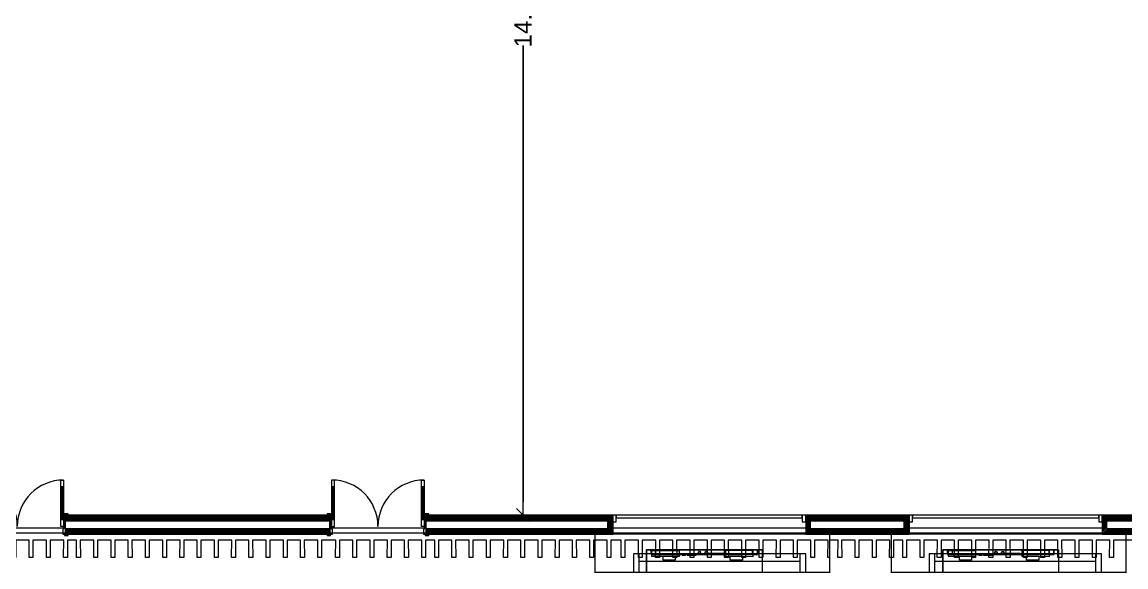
# Model space of a CAD drawing. Header units: millimetres. Extents: x -284281 to 1648660, y -821378 to -151356.
# Drawn here: x -230042 to -214030, y -188883 to -180983 of the extents above; entities that cross this region are included whole.
import ezdxf

# ---------------------------------------------------------------- set-up
doc = ezdxf.new("R2010")
doc.units = ezdxf.units.MM
doc.header["$MEASUREMENT"] = 0
doc.set_wipeout_variables(frame=1)
doc.linetypes.add('Wipeout_Contour', pattern=[1000, 0, -1000])
doc.layers.get('Defpoints').update_dxf_attribs({"color": 250})
for name, color, linetype in [('Cars', 7, 'Continuous'), ('Cotations - 1_100', 7, 'Continuous'), ('Nouveau_0', 7, 'Continuous'), ('Portes ARCHICAD', 7, 'Continuous'), ('Sols_ Dalles', 7, 'Continuous')]:
    doc.layers.add(name, color=color, linetype=linetype)
doc.styles.add('STYLE_GENERE_2', font='arial.ttf')
doc.dimstyles.new('STYLE_GENERE__2', dxfattribs={"dimtxt": 250, "dimasz": 190, "dimexe": 0.18, "dimexo": 0.0625, "dimgap": 0, "dimtad": 1, "dimlfac": 0.001, "dimzin": 0, "dimdsep": 46, "dimtxsty": 'STYLE_GENERE_2', "dimblk": 'ARROWHEAD_6', "dimblk1": 'ARROWHEAD_6', "dimblk2": 'ARROWHEAD_6', "dimcen": 0.09, "dimse1": 1, "dimse2": 1, "dimclrd": 7, "dimclre": 7, "dimclrt": 7, "dimazin": 0, "dimtfac": 1, "dimtdec": 4, "dimtmove": 0, "dimatfit": 3, "dimfxl": 1, "dimtolj": 1, "dimtzin": 0, "dimarcsym": 0})
pattern_1 = [(45, (0, 175), (-55.68466, 55.68466), [0, -52.5, 0, -78.75]), (110, (175, 175), (74.000794, 26.934086), [0, -38.5, 0, -66.5])]
pattern_2 = [(45, (0, 0), (-7.0710678, 7.0710678), [])]

# ---------------------------------------------------------------- blocks, each defined once
blk = doc.blocks.new('Porte garage coulissante verticale 25')
at = {"layer": 'Portes ARCHICAD', "color": 7, "linetype": 'Continuous', "lineweight": 5}
for p, q in [((-1350, 0), (-1400, 0)), ((-1400, 0), (-1400, -100)), ((-1400, 0), (-1400, -15)), ((-1400, 0), (-1400, -15)), ((1350, 0), (-1350, 0)), ((-1350, 0), (-1350, -40)), ((-1350, -100), (-1350, 0)), ((1350, -40), (1350, 0)), ((1400, 0), (1350, 0)), ((1350, 0), (1350, -100)), ((1400, -100), (1400, 0)), ((1400, 0), (1400, -15)), ((1400, 0), (1400, -15)), ((-1400, -15), (-1400, -85)), ((-1400, -15), (-1400, -85)), ((-1400, -85), (-1400, -100)), ((-1400, -85), (-1400, -100)), ((-1400, -85), (-1400, -100)), ((-1400, -85), (-1400, -100)), ((-1400, -100), (-1350, -100)), ((-1400, -100), (-1400, -195)), ((-1400, -100), (-1400, -195)), ((-1350, -40), (1350, -40)), ((1350, -100), (1400, -100)), ((1400, -15), (1400, -85)), ((1400, -15), (1400, -85)), ((1400, -85), (1400, -100)), ((1400, -85), (1400, -100)), ((1400, -85), (1400, -100)), ((1400, -85), (1400, -100)), ((1400, -100), (1400, -195)), ((1400, -100), (1400, -195)), ((-1400, -195), (-1400, -265)), ((-1400, -195), (-1400, -265)), ((-1400, -265), (-1400, -280)), ((1400, -195), (1400, -265)), ((1400, -195), (1400, -265)), ((1400, -265), (1400, -280))]:
    blk.add_line(p, q, dxfattribs=at)
blk = doc.blocks.new('Porte double 25_2')
at = {"layer": 'Portes ARCHICAD', "color": 7, "linetype": 'Continuous', "lineweight": 5}
for p, q in [((-672, 672), (-672, 572)), ((-632, 672), (-672, 672)), ((-632, 572), (-632, 672)), ((632, 572), (632, 672)), ((632, 672), (672, 672)), ((672, 672), (672, 572)), ((-672, 572), (-632, 572)), ((-652, 572), (-652, 100)), ((672, 572), (632, 572)), ((652, 572), (652, 100)), ((-687, 184), (-737, 184)), ((-737, 184), (-737, 165)), ((-737, 165), (-687, 165)), ((-700, 165), (-737, 165)), ((-700, 165), (-737, 165)), ((-675, 165), (-700, 165)), ((-700, 165), (-700, 0)), ((-700, 150), (-700, 165)), ((-700, 150), (-700, 165)), ((-687, 165), (-687, 184)), ((-675, 0), (-675, 165)), ((700, 165), (675, 165)), ((675, 165), (675, 0)), ((737, 184), (687, 184)), ((687, 184), (687, 165)), ((687, 165), (737, 165)), ((700, 0), (700, 165)), ((700, 150), (700, 165)), ((700, 150), (700, 165)), ((700, 165), (737, 165)), ((700, 165), (737, 165)), ((737, 165), (737, 184)), ((-700, 80), (-700, 150)), ((-700, 80), (-700, 150)), ((-700, 0), (-700, 80)), ((-700, 0), (-700, 80)), ((-700, 0), (-675, 0)), ((-672, 0), (-700, 0)), ((-700, 0), (-700, -115)), ((-700, -30), (-700, 0)), ((-700, -30), (-700, 0)), ((-632, 100), (-672, 100)), ((-672, 100), (-672, 0)), ((-672, -40), (-672, 0)), ((-672, 0), (-632, 0)), ((-632, 0), (-632, 100)), ((632, 0), (632, 100)), ((632, 100), (672, 100)), ((672, 0), (632, 0)), ((672, 100), (672, 0)), ((700, 0), (672, 0)), ((672, 0), (672, -40)), ((675, 0), (700, 0)), ((700, 80), (700, 150)), ((700, 80), (700, 150)), ((700, 0), (700, 80)), ((700, 0), (700, 80)), ((700, -115), (700, 0)), ((700, -30), (700, 0)), ((700, -30), (700, 0)), ((-687, -115), (-737, -115)), ((-737, -115), (-737, -134)), ((-700, -115), (-737, -115)), ((-700, -115), (-737, -115)), ((-737, -134), (-687, -134)), ((-700, -100), (-700, -30)), ((-700, -100), (-700, -30)), ((-700, -115), (-700, -100)), ((-700, -115), (-700, -100)), ((-700, -115), (-660, -115)), ((-687, -134), (-687, -115)), ((-660, -40), (-672, -40)), ((-660, -115), (-660, -40)), ((672, -40), (660, -40)), ((660, -40), (660, -115)), ((660, -115), (700, -115)), ((737, -115), (687, -115)), ((687, -115), (687, -134)), ((687, -134), (737, -134)), ((700, -100), (700, -30)), ((700, -100), (700, -30)), ((700, -115), (700, -100)), ((700, -115), (700, -100)), ((700, -115), (737, -115)), ((700, -115), (737, -115)), ((737, -134), (737, -115))]:
    blk.add_line(p, q, dxfattribs=at)
at = {"layer": 'Portes ARCHICAD', "color": 7, "linetype": 'Continuous', "lineweight": 5, "flags": 128}
for points in [[(-672, 572), (-672, 100), (-652, 100), (-652, 572)], [(-652, 572), (-652, 100), (-632, 100), (-632, 572)], [(652, 572), (652, 100), (632, 100), (632, 572)], [(672, 572), (672, 100), (652, 100), (652, 572)]]:
    blk.add_lwpolyline(points, close=True, dxfattribs=at)
at = {"layer": 'Portes ARCHICAD', "color": 7, "linetype": 'Continuous', "lineweight": 5}
for centre, start, end in [((-672, 0), 0, 90), ((672, 0), 90, 180)]:
    blk.add_arc(centre, 672, start, end, dxfattribs=at)
blk = doc.blocks.new('Mur_5_1', base_point=(219206, -188411))
at = {"color": 254, "linetype": 'Wipeout_Contour', "lineweight": 0, "ltscale": 1095100.404707818}
blk.add_wipeout([(196718, -188411), (200550, -188411), (200550, -188396), (196718, -188396)], dxfattribs=at)
at = {"color": 254, "linetype": 'Wipeout_Contour', "lineweight": 0, "ltscale": 1108718.210448128}
blk.add_wipeout([(204655, -188396), (201950, -188396), (201950, -188411), (204655, -188411)], dxfattribs=at)
at = {"color": 254, "linetype": 'Wipeout_Contour', "lineweight": 0, "ltscale": 1123177.138162072}
blk.add_wipeout([(208955, -188396), (207455, -188396), (207455, -188411), (208955, -188411)], dxfattribs=at)
at = {"color": 254, "linetype": 'Wipeout_Contour', "lineweight": 0, "ltscale": 1135989.297993285}
blk.add_wipeout([(213255, -188396), (211755, -188396), (211755, -188411), (213255, -188411)], dxfattribs=at)
at = {"linetype": 'Continuous', "lineweight": 5, "true_color": 0x5f5f5f}
h = blk.add_hatch(dxfattribs=at)
h.set_pattern_fill('ENDUIT_0001', color=251, style=0, pattern_type=2)
h.set_pattern_definition(pattern_1)
h.paths.add_polyline_path([(196718, -188411), (200550, -188411), (200550, -188396), (196718, -188396)])
h = blk.add_hatch(dxfattribs=at)
h.set_pattern_fill('ENDUIT_0001', color=251, style=0, pattern_type=2)
h.set_pattern_definition(pattern_1)
h.paths.add_polyline_path([(204655, -188396), (201950, -188396), (201950, -188411), (204655, -188411)])
h = blk.add_hatch(dxfattribs=at)
h.set_pattern_fill('ENDUIT_0001', color=251, style=0, pattern_type=2)
h.set_pattern_definition(pattern_1)
h.paths.add_polyline_path([(208955, -188396), (207455, -188396), (207455, -188411), (208955, -188411)])
h = blk.add_hatch(dxfattribs=at)
h.set_pattern_fill('ENDUIT_0001', color=251, style=0, pattern_type=2)
h.set_pattern_definition(pattern_1)
h.paths.add_polyline_path([(213255, -188396), (211755, -188396), (211755, -188411), (213255, -188411)])
at = {"color": 254, "linetype": 'Wipeout_Contour', "lineweight": 0, "ltscale": 1094983.424552042}
blk.add_wipeout([(196718, -188396), (200550, -188396), (200550, -188326), (196718, -188326)], dxfattribs=at)
at = {"color": 254, "linetype": 'Wipeout_Contour', "lineweight": 0, "ltscale": 1108551.182051185}
blk.add_wipeout([(201950, -188396), (204655, -188396), (204585, -188326), (201950, -188326)], dxfattribs=at)
at = {"color": 254, "linetype": 'Wipeout_Contour', "lineweight": 0, "ltscale": 1123062.924432297}
blk.add_wipeout([(207525, -188326), (207455, -188396), (208955, -188396), (208885, -188326)], dxfattribs=at)
at = {"color": 254, "linetype": 'Wipeout_Contour', "lineweight": 0, "ltscale": 1135876.376594413}
blk.add_wipeout([(211755, -188396), (213255, -188396), (213185, -188326), (211825, -188326)], dxfattribs=at)
at = {"linetype": 'Continuous', "lineweight": 5, "true_color": 0x5f5f5f}
h = blk.add_hatch(dxfattribs=at)
h.set_pattern_fill('BRIQUES_TERRE_CUITE__INT_97', color=251, style=0, pattern_type=2)
h.set_pattern_definition(pattern_2)
h.paths.add_polyline_path([(196718, -188396), (200550, -188396), (200550, -188326), (196718, -188326)])
h = blk.add_hatch(dxfattribs=at)
h.set_pattern_fill('BRIQUES_TERRE_CUITE__INT_97', color=251, style=0, pattern_type=2)
h.set_pattern_definition(pattern_2)
h.paths.add_polyline_path([(201950, -188396), (204655, -188396), (204585, -188326), (201950, -188326)])
h = blk.add_hatch(dxfattribs=at)
h.set_pattern_fill('BRIQUES_TERRE_CUITE__INT_97', color=251, style=0, pattern_type=2)
h.set_pattern_definition(pattern_2)
h.paths.add_polyline_path([(207525, -188326), (207455, -188396), (208955, -188396), (208885, -188326)])
h = blk.add_hatch(dxfattribs=at)
h.set_pattern_fill('BRIQUES_TERRE_CUITE__INT_97', color=251, style=0, pattern_type=2)
h.set_pattern_definition(pattern_2)
h.paths.add_polyline_path([(211755, -188396), (213255, -188396), (213185, -188326), (211825, -188326)])
at = {"color": 7, "linetype": 'Continuous', "lineweight": 5}
for p, q in [((196718, -188411), (196755, -188411)), ((200550, -188411), (200513, -188411)), ((201950, -188411), (201987, -188411))]:
    blk.add_line(p, q, dxfattribs=at)
at = {"color": 7, "linetype": 'Continuous', "lineweight": 5, "flags": 128}
blk.add_lwpolyline([(196718, -188411), (200550, -188411)], dxfattribs=at)
at = {"color": 254, "linetype": 'Wipeout_Contour', "lineweight": 0, "ltscale": 1094735.746296679}
blk.add_wipeout([(196718, -188326), (200550, -188326), (200550, -188216), (196718, -188216)], dxfattribs=at)
at = {"color": 254, "linetype": 'Wipeout_Contour', "lineweight": 0, "ltscale": 1108255.011635371}
blk.add_wipeout([(201950, -188326), (204585, -188326), (204585, -188216), (201950, -188216)], dxfattribs=at)
at = {"color": 254, "linetype": 'Wipeout_Contour', "lineweight": 0, "ltscale": 1122821.284806023}
blk.add_wipeout([(207525, -188326), (208885, -188326), (208885, -188216), (207525, -188216)], dxfattribs=at)
at = {"color": 254, "linetype": 'Wipeout_Contour', "lineweight": 0, "ltscale": 1135637.467127154}
blk.add_wipeout([(211825, -188326), (213185, -188326), (213185, -188216), (211825, -188216)], dxfattribs=at)
at = {"color": 7, "linetype": 'Continuous', "lineweight": 5}
for p, q in [((196718, -188326), (200550, -188326)), ((196718, -188396), (196718, -188326)), ((196718, -188396), (200550, -188396)), ((196718, -188411), (196718, -188396)), ((200550, -188396), (200550, -188326)), ((200550, -188411), (200550, -188396)), ((201950, -188396), (201950, -188326)), ((201950, -188411), (201950, -188396))]:
    blk.add_line(p, q, dxfattribs=at)
at = {"color": 254, "linetype": 'Wipeout_Contour', "lineweight": 0, "ltscale": 1094371.199034075}
blk.add_wipeout([(196718, -188146), (200550, -188146), (200550, -188131), (196718, -188131)], dxfattribs=at)
at = {"color": 254, "linetype": 'Wipeout_Contour', "lineweight": 0, "ltscale": 1107997.976443558}
blk.add_wipeout([(201950, -188131), (201950, -188146), (204655, -188146), (204655, -188131)], dxfattribs=at)
at = {"color": 254, "linetype": 'Wipeout_Contour', "lineweight": 0, "ltscale": 1122466.187974515}
blk.add_wipeout([(207455, -188146), (208955, -188146), (208955, -188131), (207455, -188131)], dxfattribs=at)
at = {"color": 254, "linetype": 'Wipeout_Contour', "lineweight": 0, "ltscale": 1135286.371160348}
blk.add_wipeout([(211755, -188146), (213255, -188146), (213255, -188131), (211755, -188131)], dxfattribs=at)
at = {"linetype": 'Continuous', "lineweight": 5, "true_color": 0x5f5f5f}
h = blk.add_hatch(dxfattribs=at)
h.set_pattern_fill('ENDUIT_0001', color=251, style=0, pattern_type=2)
h.set_pattern_definition(pattern_1)
h.paths.add_polyline_path([(196718, -188146), (200550, -188146), (200550, -188131), (196718, -188131)])
h = blk.add_hatch(dxfattribs=at)
h.set_pattern_fill('ENDUIT_0001', color=251, style=0, pattern_type=2)
h.set_pattern_definition(pattern_1)
h.paths.add_polyline_path([(201950, -188131), (201950, -188146), (204655, -188146), (204655, -188131)])
h = blk.add_hatch(dxfattribs=at)
h.set_pattern_fill('ENDUIT_0001', color=251, style=0, pattern_type=2)
h.set_pattern_definition(pattern_1)
h.paths.add_polyline_path([(207455, -188146), (208955, -188146), (208955, -188131), (207455, -188131)])
h = blk.add_hatch(dxfattribs=at)
h.set_pattern_fill('ENDUIT_0001', color=251, style=0, pattern_type=2)
h.set_pattern_definition(pattern_1)
h.paths.add_polyline_path([(211755, -188146), (213255, -188146), (213255, -188131), (211755, -188131)])
at = {"color": 254, "linetype": 'Wipeout_Contour', "lineweight": 0, "ltscale": 1094488.115348864}
blk.add_wipeout([(196718, -188216), (200550, -188216), (200550, -188146), (196718, -188146)], dxfattribs=at)
at = {"color": 254, "linetype": 'Wipeout_Contour', "lineweight": 0, "ltscale": 1108113.453602985}
blk.add_wipeout([(201950, -188216), (204655, -188216), (204655, -188146), (201950, -188146)], dxfattribs=at)
at = {"color": 254, "linetype": 'Wipeout_Contour', "lineweight": 0, "ltscale": 1122580.176015009}
blk.add_wipeout([(207455, -188216), (208955, -188216), (208955, -188146), (207455, -188146)], dxfattribs=at)
at = {"color": 254, "linetype": 'Wipeout_Contour', "lineweight": 0, "ltscale": 1135399.072251133}
blk.add_wipeout([(211755, -188216), (213255, -188216), (213255, -188146), (211755, -188146)], dxfattribs=at)
at = {"linetype": 'Continuous', "lineweight": 5, "true_color": 0x5f5f5f}
h = blk.add_hatch(dxfattribs=at)
h.set_pattern_fill('BRIQUES_TERRE_CUITE__INT_97', color=251, style=0, pattern_type=2)
h.set_pattern_definition(pattern_2)
h.paths.add_polyline_path([(196718, -188216), (200550, -188216), (200550, -188146), (196718, -188146)])
h = blk.add_hatch(dxfattribs=at)
h.set_pattern_fill('BRIQUES_TERRE_CUITE__INT_97', color=251, style=0, pattern_type=2)
h.set_pattern_definition(pattern_2)
h.paths.add_polyline_path([(201950, -188216), (204655, -188216), (204655, -188146), (201950, -188146)])
h = blk.add_hatch(dxfattribs=at)
h.set_pattern_fill('BRIQUES_TERRE_CUITE__INT_97', color=251, style=0, pattern_type=2)
h.set_pattern_definition(pattern_2)
h.paths.add_polyline_path([(207455, -188216), (208955, -188216), (208955, -188146), (207455, -188146)])
h = blk.add_hatch(dxfattribs=at)
h.set_pattern_fill('BRIQUES_TERRE_CUITE__INT_97', color=251, style=0, pattern_type=2)
h.set_pattern_definition(pattern_2)
h.paths.add_polyline_path([(211755, -188216), (213255, -188216), (213255, -188146), (211755, -188146)])
at = {"color": 7, "linetype": 'Continuous', "lineweight": 5}
for p, q in [((196718, -188131), (196755, -188131)), ((196718, -188146), (196718, -188131)), ((200550, -188146), (196718, -188146)), ((196718, -188216), (196718, -188146)), ((200550, -188131), (200513, -188131)), ((200550, -188146), (200550, -188131)), ((200550, -188216), (200550, -188146)), ((201950, -188131), (201987, -188131)), ((201950, -188146), (201950, -188131)), ((201950, -188216), (201950, -188146)), ((196718, -188216), (200550, -188216)), ((196718, -188296), (196718, -188216)), ((196718, -188326), (196718, -188296)), ((200550, -188296), (200550, -188216)), ((200550, -188326), (200550, -188296)), ((201950, -188296), (201950, -188216)), ((201950, -188326), (201950, -188296))]:
    blk.add_line(p, q, dxfattribs=at)
at = {"color": 7, "linetype": 'Continuous', "lineweight": 5, "flags": 128}
for points in [[(200550, -188131), (196718, -188131)], [(204655, -188131), (201950, -188131)], [(208955, -188131), (207455, -188131)], [(213255, -188131), (211755, -188131)]]:
    blk.add_lwpolyline(points, dxfattribs=at)
at = {"layer": 'Portes ARCHICAD', "color": 7, "linetype": 'Continuous', "lineweight": 5, "zscale": 1000}
for p in [(196018, -188296), (201250, -188296)]:
    blk.add_blockref('Porte double 25_2', p, dxfattribs=at)
at = {"color": 254, "linetype": 'Wipeout_Contour', "lineweight": 0, "ltscale": 1112272.223058673}
blk.add_wipeout([(204585, -188326), (204655, -188396), (204655, -188216), (204585, -188216)], dxfattribs=at)
at = {"color": 254, "linetype": 'Wipeout_Contour', "lineweight": 0, "ltscale": 1120746.911521415}
blk.add_wipeout([(207525, -188326), (207525, -188216), (207455, -188216), (207455, -188396)], dxfattribs=at)
at = {"color": 254, "linetype": 'Wipeout_Contour', "lineweight": 0, "ltscale": 1124989.37609275}
blk.add_wipeout([(208885, -188326), (208955, -188396), (208955, -188216), (208885, -188216)], dxfattribs=at)
at = {"color": 254, "linetype": 'Wipeout_Contour', "lineweight": 0, "ltscale": 1133543.183899774}
blk.add_wipeout([(211825, -188326), (211825, -188216), (211755, -188216), (211755, -188396)], dxfattribs=at)
at = {"linetype": 'Continuous', "lineweight": 5, "true_color": 0x5f5f5f}
h = blk.add_hatch(dxfattribs=at)
h.set_pattern_fill('BRIQUES_TERRE_CUITE__INT_97', color=251, style=0, pattern_type=2)
h.set_pattern_definition(pattern_2)
h.paths.add_polyline_path([(204585, -188326), (204655, -188396), (204655, -188216), (204585, -188216)])
h = blk.add_hatch(dxfattribs=at)
h.set_pattern_fill('BRIQUES_TERRE_CUITE__INT_97', color=251, style=0, pattern_type=2)
h.set_pattern_definition(pattern_2)
h.paths.add_polyline_path([(207525, -188326), (207525, -188216), (207455, -188216), (207455, -188396)])
h = blk.add_hatch(dxfattribs=at)
h.set_pattern_fill('BRIQUES_TERRE_CUITE__INT_97', color=251, style=0, pattern_type=2)
h.set_pattern_definition(pattern_2)
h.paths.add_polyline_path([(208885, -188326), (208955, -188396), (208955, -188216), (208885, -188216)])
h = blk.add_hatch(dxfattribs=at)
h.set_pattern_fill('BRIQUES_TERRE_CUITE__INT_97', color=251, style=0, pattern_type=2)
h.set_pattern_definition(pattern_2)
h.paths.add_polyline_path([(211825, -188326), (211825, -188216), (211755, -188216), (211755, -188396)])
at = {"color": 7, "linetype": 'Continuous', "lineweight": 5}
for p, q in [((204655, -188146), (201950, -188146)), ((204655, -188131), (204655, -188146)), ((204655, -188146), (204655, -188216)), ((207455, -188131), (207455, -188146)), ((208955, -188146), (207455, -188146)), ((207455, -188146), (207455, -188216)), ((208955, -188131), (208955, -188146)), ((208955, -188146), (208955, -188216)), ((211755, -188131), (211755, -188146)), ((213255, -188146), (211755, -188146)), ((211755, -188146), (211755, -188216)), ((201950, -188216), (204585, -188216)), ((204585, -188326), (204585, -188216)), ((204655, -188216), (204655, -188231)), ((204655, -188216), (204655, -188231)), ((204655, -188231), (204655, -188326)), ((204655, -188231), (204655, -188326)), ((207455, -188216), (207455, -188231)), ((207455, -188216), (207455, -188231)), ((207455, -188231), (207455, -188326)), ((207455, -188231), (207455, -188326)), ((207525, -188216), (208885, -188216)), ((207525, -188326), (207525, -188216)), ((208885, -188326), (208885, -188216)), ((208955, -188216), (208955, -188231)), ((208955, -188216), (208955, -188231)), ((208955, -188231), (208955, -188326)), ((208955, -188231), (208955, -188326)), ((211755, -188216), (211755, -188231)), ((211755, -188216), (211755, -188231)), ((211755, -188231), (211755, -188326)), ((211755, -188231), (211755, -188326)), ((211825, -188216), (213185, -188216)), ((211825, -188326), (211825, -188216)), ((201950, -188326), (204585, -188326)), ((201950, -188396), (204655, -188396)), ((204655, -188326), (204655, -188396)), ((204655, -188326), (204655, -188396)), ((204655, -188396), (204655, -188411)), ((207455, -188326), (207455, -188396)), ((207455, -188326), (207455, -188396)), ((207455, -188396), (208955, -188396)), ((207455, -188396), (207455, -188411)), ((207525, -188326), (208885, -188326)), ((208955, -188326), (208955, -188396)), ((208955, -188326), (208955, -188396)), ((208955, -188396), (208955, -188411)), ((211755, -188326), (211755, -188396)), ((211755, -188326), (211755, -188396)), ((211755, -188396), (213255, -188396)), ((211755, -188396), (211755, -188411)), ((211825, -188326), (213185, -188326))]:
    blk.add_line(p, q, dxfattribs=at)
at = {"color": 7, "linetype": 'Continuous', "lineweight": 5, "flags": 128}
for points in [[(201950, -188411), (204655, -188411)], [(207455, -188411), (208955, -188411)], [(211755, -188411), (213255, -188411)]]:
    blk.add_lwpolyline(points, dxfattribs=at)
at = {"layer": 'Portes ARCHICAD', "color": 7, "linetype": 'Continuous', "lineweight": 5, "zscale": 1000}
for p in [(206055, -188131), (210355, -188131)]:
    blk.add_blockref('Porte garage coulissante verticale 25', p, dxfattribs=at)
blk = doc.blocks.new('Loading-Equipment_Dock-shelters_NORSUD_Retractible-Gate')
at = {"color": 251, "linetype": 'Continuous', "lineweight": 5, "true_color": 0x5f5f5f, "flags": 128}
for points in [[(-1636.016, -30.00005), (-1635, -30.00005), (1635, -30.00005), (1636.016, -30.00005), (1641.756, -30.00005), (1647.626, -30.00005), (1653.553, -30.00005), (1659.454, -30.00005), (1665.239, -30.00005), (1670.814, -30.00005), (1676.084, -30.00005), (1680.962, -30.00005), (1685.37, -30.00005), (1689.244, -30.00005), (1692.538, -30.00005), (1695.224, -30.00005), (1697.296, -30.00005), (1698.762, -30.00005), (1699.648, -30.00005), (1700, -30.00005), (1699.992, 0), (1699.648, 0), (1698.762, 0), (1697.296, 0), (1695.224, 0), (1692.538, 0), (1689.244, 0), (1685.37, 0), (1680.962, 0), (1676.084, 0), (1670.814, 0), (1665.239, 0), (1659.454, 0), (1653.553, 0), (1647.626, 0), (1641.756, 0), (1636.016, 0), (1635, 0), (-1635, 0), (-1636.016, 0), (-1641.756, 0), (-1647.626, 0), (-1653.553, 0), (-1659.454, 0), (-1665.24, 0), (-1670.814, 0), (-1676.084, 0), (-1680.962, 0), (-1685.37, 0), (-1689.244, 0), (-1692.538, 0), (-1695.224, 0), (-1697.296, 0), (-1698.762, 0), (-1699.648, 0), (-1700, 0), (-1699.992, -30.00005), (-1699.648, -30.00005), (-1698.762, -30.00005), (-1697.296, -30.00005), (-1695.224, -30.00005), (-1692.538, -30.00005), (-1689.244, -30.00005), (-1685.37, -30.00005), (-1680.962, -30.00005), (-1676.084, -30.00005), (-1670.814, -30.00005), (-1665.24, -30.00005), (-1659.454, -30.00005), (-1653.553, -30.00005), (-1647.626, -30.00005), (-1641.756, -30.00005)], [(-1700, -596.3749), (1700, -596.3749), (1700, -33.00335), (-1700, -33.00335)]]:
    blk.add_lwpolyline(points, close=True, dxfattribs=at)
blk = doc.blocks.new('tir daf01')
at = {"layer": 'Cars', "color": 7, "linetype": 'Continuous', "lineweight": 13}
for p, q in [((11082, 1742), (1882, 1742)), ((10987, 1208), (10986, 1611)), ((10986, 1611), (11070, 1611)), ((11014, 1672), (11082, 1672)), ((11070, 1672), (11014, 1672)), ((11014, 1616), (11014, 1603)), ((11014, 1603), (11082, 1603)), ((11070, 1611), (11071, 1220)), ((11070, 1601), (11070, 1611)), ((11070, 1601), (11074, 1601)), ((11074, 1585), (11074, 1601)), ((11082, 1736), (11082, 1742)), ((11082, 1742), (11082, 62)), ((11082, 1706), (11082, 1718)), ((11082, 1603), (11082, 1672)), ((11082, 1672), (11082, 1672)), ((11082, 201), (11082, 1603)), ((10929, 1455), (10929, 1278)), ((10987, 1455), (10929, 1455)), ((10987, 1278), (10987, 1455)), ((11074, 1585), (11070, 1585)), ((11075, 1574), (11070, 1574)), ((11070, 1574), (11070, 1574)), ((11071, 1482), (11075, 1482)), ((11076, 1459), (11071, 1459)), ((11075, 1482), (11075, 1574)), ((11076, 1367), (11076, 1459)), ((11071, 1367), (11076, 1367)), ((11076, 1340), (11071, 1340)), ((11076, 1249), (11076, 1340)), ((10929, 1278), (10987, 1278)), ((11072, 1208), (10987, 1208)), ((11014, 1212), (11014, 1101)), ((11015, 1171), (11015, 1122)), ((11015, 1171), (11026, 1171)), ((11015, 1122), (11026, 1122)), ((11026, 959), (11026, 1184)), ((11034, 1184), (11026, 1184)), ((11034, 959), (11034, 1184)), ((11071, 1249), (11076, 1249)), ((11076, 1237), (11071, 1237)), ((11076, 1220), (11071, 1220)), ((11071, 1220), (11072, 1208)), ((11076, 1220), (11076, 1237)), ((11014, 1106), (11014, 970)), ((11026, 1101), (11014, 1101)), ((11014, 970), (11026, 970)), ((11026, 959), (11034, 959)), ((11027, 936), (11028, 937)), ((11027, 932), (11027, 933)), ((11027, 928), (11027, 928)), ((11027, 838), (11028, 839)), ((11027, 834), (11027, 835)), ((11027, 830), (11027, 830)), ((11029, 940), (11030, 940)), ((11029, 924), (11029, 925)), ((11029, 842), (11030, 842)), ((11029, 826), (11029, 827)), ((11032, 920), (11031, 921)), ((11032, 822), (11031, 823)), ((11032, 943), (11032, 944)), ((11032, 845), (11032, 846)), ((11035, 918), (11034, 918)), ((11035, 820), (11034, 820)), ((11035, 946), (11036, 946)), ((11035, 848), (11036, 848)), ((11039, 916), (11038, 917)), ((11039, 818), (11038, 819)), ((11039, 947), (11040, 947)), ((11039, 849), (11040, 849)), ((11043, 916), (11042, 916)), ((11043, 818), (11042, 818)), ((11043, 948), (11044, 948)), ((11043, 850), (11044, 850)), ((11047, 916), (11046, 916)), ((11047, 818), (11046, 818)), ((11047, 947), (11048, 947)), ((11047, 849), (11048, 849)), ((11051, 918), (11050, 917)), ((11051, 820), (11050, 819)), ((11051, 946), (11052, 945)), ((11051, 848), (11052, 847)), ((11054, 943), (11055, 942)), ((11054, 920), (11054, 920)), ((11054, 845), (11055, 844)), ((11054, 822), (11054, 822)), ((11057, 924), (11056, 923)), ((11057, 826), (11056, 825)), ((11057, 940), (11057, 939)), ((11057, 842), (11057, 841)), ((11058, 936), (11059, 935)), ((11058, 928), (11058, 927)), ((11058, 838), (11059, 837)), ((11058, 830), (11058, 829)), ((11059, 932), (11059, 931)), ((11059, 834), (11059, 833)), ((11002, 653), (11002, 784)), ((11002, 784), (11014, 784)), ((11002, 653), (11014, 653)), ((11022, 795), (11014, 795)), ((11014, 781), (11014, 570)), ((11022, 570), (11022, 795)), ((10987, 481), (10929, 481)), ((10929, 481), (10929, 304)), ((10987, 139), (10989, 542)), ((10987, 304), (10987, 481)), ((10989, 542), (11073, 542)), ((11003, 583), (11003, 632)), ((11003, 632), (11014, 632)), ((11003, 583), (11014, 583)), ((11022, 570), (11014, 570)), ((11071, 148), (11073, 542)), ((11077, 529), (11073, 529)), ((11073, 513), (11077, 513)), ((11078, 501), (11073, 501)), ((11077, 513), (11077, 529)), ((11077, 409), (11078, 501)), ((11077, 409), (11072, 409)), ((11077, 382), (11072, 382)), ((11077, 291), (11077, 382)), ((10929, 304), (10987, 304)), ((11014, 185), (11014, 201)), ((11014, 188), (11014, 201)), ((11014, 201), (11082, 201)), ((11014, 160), (11014, 185)), ((11075, 165), (11071, 165)), ((11077, 291), (11072, 291)), ((11077, 267), (11072, 267)), ((11076, 176), (11072, 176)), ((11072, 176), (11072, 176)), ((11075, 148), (11075, 165)), ((11076, 176), (11077, 267)), ((11082, 132), (11082, 201)), ((1882, 62), (11082, 62)), ((11082, 62), (8752, 62)), ((11071, 138), (10987, 139)), ((11042, 132), (11082, 132)), ((11071, 138), (11071, 148)), ((11075, 148), (11071, 148))]:
    blk.add_line(p, q, dxfattribs=at)
at = {"layer": 'Cars', "color": 7, "linetype": 'Continuous', "lineweight": 5}
for p, q in [((11082, 1742), (4213, 1742)), ((11014, 1616), (11014, 1672)), ((11014, 1672), (11014, 1672)), ((11014, 1672), (11070, 1672)), ((11014, 1212), (11014, 1616)), ((11070, 1672), (11082, 1672)), ((11082, 1736), (11082, 1742)), ((11082, 1718), (11082, 1736)), ((11082, 1706), (11082, 1718)), ((11082, 1672), (11082, 1706)), ((11014, 1106), (11014, 1212)), ((11014, 963), (11014, 1106)), ((11014, 781), (11014, 963)), ((11028, 937), (11027, 936)), ((11027, 936), (11027, 933)), ((11027, 933), (11027, 932)), ((11027, 932), (11027, 928)), ((11027, 928), (11027, 928)), ((11027, 928), (11029, 925)), ((11028, 839), (11027, 838)), ((11027, 838), (11027, 835)), ((11027, 835), (11027, 834)), ((11027, 834), (11027, 830)), ((11027, 830), (11027, 830)), ((11027, 830), (11029, 827)), ((11029, 940), (11028, 937)), ((11029, 842), (11028, 839)), ((11030, 940), (11029, 940)), ((11029, 925), (11029, 924)), ((11029, 924), (11031, 921)), ((11030, 842), (11029, 842)), ((11029, 827), (11029, 826)), ((11029, 826), (11031, 823)), ((11032, 943), (11030, 940)), ((11032, 845), (11030, 842)), ((11031, 921), (11032, 920)), ((11031, 823), (11032, 822)), ((11035, 946), (11032, 944)), ((11032, 944), (11032, 943)), ((11032, 920), (11034, 918)), ((11035, 848), (11032, 846)), ((11032, 846), (11032, 845)), ((11032, 822), (11034, 820)), ((11034, 918), (11035, 918)), ((11034, 820), (11035, 820)), ((11036, 946), (11035, 946)), ((11035, 918), (11038, 917)), ((11036, 848), (11035, 848)), ((11035, 820), (11038, 819)), ((11039, 947), (11036, 946)), ((11039, 849), (11036, 848)), ((11038, 917), (11039, 916)), ((11038, 819), (11039, 818)), ((11040, 947), (11039, 947)), ((11039, 916), (11042, 916)), ((11040, 849), (11039, 849)), ((11039, 818), (11042, 818)), ((11043, 948), (11040, 947)), ((11043, 850), (11040, 849)), ((11042, 916), (11043, 916)), ((11042, 818), (11043, 818)), ((11044, 948), (11043, 948)), ((11043, 916), (11046, 916)), ((11044, 850), (11043, 850)), ((11043, 818), (11046, 818)), ((11047, 947), (11044, 948)), ((11047, 849), (11044, 850)), ((11046, 916), (11047, 916)), ((11046, 818), (11047, 818)), ((11048, 947), (11047, 947)), ((11047, 916), (11050, 917)), ((11048, 849), (11047, 849)), ((11047, 818), (11050, 819)), ((11051, 946), (11048, 947)), ((11051, 848), (11048, 849)), ((11050, 917), (11051, 918)), ((11050, 819), (11051, 820)), ((11052, 945), (11051, 946)), ((11051, 918), (11054, 920)), ((11052, 847), (11051, 848)), ((11051, 820), (11054, 822)), ((11054, 943), (11052, 945)), ((11054, 845), (11052, 847)), ((11055, 942), (11054, 943)), ((11054, 920), (11056, 923)), ((11054, 920), (11054, 920)), ((11055, 844), (11054, 845)), ((11054, 822), (11056, 825)), ((11054, 822), (11054, 822)), ((11057, 940), (11055, 942)), ((11057, 842), (11055, 844)), ((11056, 923), (11057, 924)), ((11056, 825), (11057, 826)), ((11057, 939), (11057, 940)), ((11058, 936), (11057, 939)), ((11057, 924), (11058, 927)), ((11057, 841), (11057, 842)), ((11058, 838), (11057, 841)), ((11057, 826), (11058, 829)), ((11059, 935), (11058, 936)), ((11058, 928), (11059, 931)), ((11058, 927), (11058, 928)), ((11059, 837), (11058, 838)), ((11058, 830), (11059, 833)), ((11058, 829), (11058, 830)), ((11059, 932), (11059, 935)), ((11059, 931), (11059, 932)), ((11059, 834), (11059, 837)), ((11059, 833), (11059, 834)), ((11014, 477), (11014, 781)), ((11014, 188), (11014, 477)), ((11014, 185), (11014, 188)), ((11014, 160), (11014, 185)), ((11014, 132), (11014, 160)), ((8752, 62), (11082, 62)), ((11042, 132), (11014, 132)), ((11082, 132), (11042, 132)), ((11082, 122), (11082, 132)), ((11082, 86), (11082, 122)), ((11082, 81), (11082, 86)), ((11082, 62), (11082, 81))]:
    blk.add_line(p, q, dxfattribs=at)
blk = doc.blocks.new('Tôle profilée 25_31')
at = {"color": 7, "linetype": 'Continuous', "lineweight": 5}
for p, q in [((0, 3758.3), (0, 3676.5)), ((-250, 3677.5), (-250, 3650)), ((0, 3676.5), (-250, 3677.5)), ((-250, 3650), (-250, 3622.5)), ((-250, 3622.5), (0, 3623.5)), ((0, 3623.5), (0, 3426.5)), ((-250, 3427.5), (-250, 3400)), ((0, 3426.5), (-250, 3427.5)), ((-250, 3400), (-250, 3372.5)), ((-250, 3372.5), (0, 3373.5)), ((0, 3373.5), (0, 3176.5)), ((-250, 3177.5), (-250, 3150)), ((0, 3176.5), (-250, 3177.5)), ((-250, 3150), (-250, 3122.5)), ((-250, 3122.5), (0, 3123.5)), ((0, 3123.5), (0, 2926.5)), ((-250, 2927.5), (-250, 2900)), ((0, 2926.5), (-250, 2927.5)), ((-250, 2900), (-250, 2872.5)), ((-250, 2872.5), (0, 2873.5)), ((0, 2873.5), (0, 2676.5)), ((-250, 2677.5), (-250, 2650)), ((0, 2676.5), (-250, 2677.5)), ((-250, 2650), (-250, 2622.5)), ((-250, 2622.5), (0, 2623.5)), ((0, 2623.5), (0, 2426.5)), ((-250, 2427.5), (-250, 2400)), ((0, 2426.5), (-250, 2427.5)), ((-250, 2400), (-250, 2372.5)), ((-250, 2372.5), (0, 2373.5)), ((0, 2373.5), (0, 2176.5)), ((-250, 2177.5), (-250, 2150)), ((0, 2176.5), (-250, 2177.5)), ((-250, 2150), (-250, 2122.5)), ((-250, 2122.5), (0, 2123.5)), ((0, 2123.5), (0, 1926.5)), ((-250, 1927.5), (-250, 1900)), ((0, 1926.5), (-250, 1927.5)), ((-250, 1900), (-250, 1872.5)), ((-250, 1872.5), (0, 1873.5)), ((0, 1873.5), (0, 1676.5)), ((-250, 1677.5), (-250, 1650)), ((0, 1676.5), (-250, 1677.5)), ((-250, 1650), (-250, 1622.5)), ((-250, 1622.5), (0, 1623.5)), ((0, 1623.5), (0, 1426.5)), ((-250, 1427.5), (-250, 1400)), ((0, 1426.5), (-250, 1427.5)), ((-250, 1400), (-250, 1372.5)), ((-250, 1372.5), (0, 1373.5)), ((0, 1373.5), (0, 1176.5)), ((-250, 1177.5), (-250, 1150)), ((0, 1176.5), (-250, 1177.5)), ((-250, 1150), (-250, 1122.5)), ((-250, 1122.5), (0, 1123.5)), ((0, 1123.5), (0, 926.5)), ((-250, 927.5), (-250, 900)), ((0, 926.5), (-250, 927.5)), ((-250, 900), (-250, 872.5)), ((-250, 872.5), (0, 873.5)), ((0, 873.5), (0, 676.5)), ((-250, 677.5), (-250, 650)), ((0, 676.5), (-250, 677.5)), ((-250, 650), (-250, 622.5)), ((-250, 622.5), (0, 623.5)), ((0, 623.5), (0, 426.5)), ((-250, 427.5), (-250, 400)), ((0, 426.5), (-250, 427.5)), ((-250, 400), (-250, 372.5)), ((-250, 372.5), (0, 373.5)), ((0, 373.5), (0, 176.5)), ((-250, 177.5), (-250, 150)), ((0, 176.5), (-250, 177.5)), ((-250, 150), (-250, 122.5)), ((-250, 122.5), (0, 123.5)), ((0, 123.5), (0, 0))]:
    blk.add_line(p, q, dxfattribs=at)
blk = doc.blocks.new('Tôle profilée 25_32')
at = {"color": 7, "linetype": 'Continuous', "lineweight": 5}
for p, q in [((-250, 2677.5), (-250, 2650)), ((0, 2676.5), (-250, 2677.5)), ((-250, 2650), (-250, 2622.5)), ((-250, 2622.5), (0, 2623.5)), ((0, 2705.5), (0, 2676.5)), ((0, 2623.5), (0, 2426.5)), ((-250, 2427.5), (-250, 2400)), ((0, 2426.5), (-250, 2427.5)), ((-250, 2400), (-250, 2372.5)), ((-250, 2372.5), (0, 2373.5)), ((0, 2373.5), (0, 2176.5)), ((-250, 2177.5), (-250, 2150)), ((0, 2176.5), (-250, 2177.5)), ((-250, 2150), (-250, 2122.5)), ((-250, 2122.5), (0, 2123.5)), ((0, 2123.5), (0, 1926.5)), ((-250, 1927.5), (-250, 1900)), ((0, 1926.5), (-250, 1927.5)), ((-250, 1900), (-250, 1872.5)), ((-250, 1872.5), (0, 1873.5)), ((0, 1873.5), (0, 1676.5)), ((-250, 1677.5), (-250, 1650)), ((0, 1676.5), (-250, 1677.5)), ((-250, 1650), (-250, 1622.5)), ((-250, 1622.5), (0, 1623.5)), ((0, 1623.5), (0, 1426.5)), ((-250, 1427.5), (-250, 1400)), ((0, 1426.5), (-250, 1427.5)), ((-250, 1400), (-250, 1372.5)), ((-250, 1372.5), (0, 1373.5)), ((0, 1373.5), (0, 1176.5)), ((-250, 1177.5), (-250, 1150)), ((0, 1176.5), (-250, 1177.5)), ((-250, 1150), (-250, 1122.5)), ((-250, 1122.5), (0, 1123.5)), ((0, 1123.5), (0, 926.5)), ((-250, 927.5), (-250, 900)), ((0, 926.5), (-250, 927.5)), ((-250, 900), (-250, 872.5)), ((-250, 872.5), (0, 873.5)), ((0, 873.5), (0, 676.5)), ((-250, 677.5), (-250, 650)), ((0, 676.5), (-250, 677.5)), ((-250, 650), (-250, 622.5)), ((-250, 622.5), (0, 623.5)), ((0, 623.5), (0, 426.5)), ((-250, 427.5), (-250, 400)), ((0, 426.5), (-250, 427.5)), ((-250, 400), (-250, 372.5)), ((-250, 372.5), (0, 373.5)), ((0, 373.5), (0, 176.5)), ((-250, 177.5), (-250, 150)), ((0, 176.5), (-250, 177.5)), ((-250, 150), (-250, 122.5)), ((-250, 122.5), (0, 123.5)), ((0, 123.5), (0, 0))]:
    blk.add_line(p, q, dxfattribs=at)
blk = doc.blocks.new('Tôle profilée 25_33')
at = {"color": 7, "linetype": 'Continuous', "lineweight": 5}
for p, q in [((-250, 927.5), (-250, 900)), ((0, 926.5), (-250, 927.5)), ((-250, 900), (-250, 872.5)), ((-250, 872.5), (0, 873.5)), ((0, 942.2), (0, 926.5)), ((0, 873.5), (0, 676.5)), ((-250, 677.5), (-250, 650)), ((0, 676.5), (-250, 677.5)), ((-250, 650), (-250, 622.5)), ((-250, 622.5), (0, 623.5)), ((0, 623.5), (0, 426.5)), ((-250, 427.5), (-250, 400)), ((0, 426.5), (-250, 427.5)), ((-250, 400), (-250, 372.5)), ((-250, 372.5), (0, 373.5)), ((0, 373.5), (0, 176.5)), ((-250, 177.5), (-250, 150)), ((0, 176.5), (-250, 177.5)), ((-250, 150), (-250, 122.5)), ((-250, 122.5), (0, 123.5)), ((0, 123.5), (0, 0))]:
    blk.add_line(p, q, dxfattribs=at)
blk = doc.blocks.new('Truck Elev 02 16')
at = {"layer": 'Cars', "color": 25, "linetype": 'Continuous', "lineweight": 5, "true_color": 0x9a6861}
for p, q in [((-439, 1304), (-517, 1520)), ((-438, 1501), (-517, 1520)), ((-374, 1324), (-438, 1501)), ((-673, 1143), (-449, 1333)), ((-439, 1304), (-374, 1324)), ((-407, 1091), (-407, 1369)), ((-407, 1369), (-374, 1369)), ((-3393, 1250), (-15000, 1250)), ((-15000, 1250), (-15000, -1250)), ((-3393, 1171), (-15000, 1171)), ((-14892, -1171), (-14892, 1171)), ((-12614, -1171), (-12614, 1171)), ((-10336, -1171), (-10336, 1171)), ((-8058, -1171), (-8058, 1171)), ((-5779, -1171), (-5779, 1171)), ((-3501, -1171), (-3501, 1171)), ((-3393, -1250), (-3393, 1250)), ((-2339, 1143), (-2339, -1143)), ((-2296, 1183), (-196, 1183)), ((-2293, 1183), (-2293, 1250)), ((-687, 1250), (-2293, 1250)), ((-1535, 1143), (-2264, 1143)), ((-1461, 1183), (-1461, 1114)), ((-407, 1143), (-1389, 1143)), ((-687, 1183), (-687, 1250)), ((-126, 1216), (-687, 1216)), ((-467, 1071), (-251, 1143)), ((-251, 1143), (-251, 1183)), ((-251, 1143), (-205, 1143)), ((-5, 224), (-39, 1139)), ((-3393, 1098), (-2884, 1098)), ((-2339, 1002), (-2725, 1002)), ((-2269, -963), (-2269, 963)), ((-578, 1114), (-2253, 1114)), ((-2253, 1082), (-585, 1082)), ((-2711, 939), (-2711, 482)), ((-263, 571), (-307, 936)), ((-2455, 471), (-2339, 650)), ((-256, 288), (-263, 571)), ((-2455, 471), (-3393, 471)), ((-2535, 414), (-3326, 414)), ((-3326, 414), (-3326, 266)), ((-2535, 266), (-2535, 414)), ((-2455, -471), (-2455, 471)), ((-1518, -432), (-1518, 432)), ((-1484, -419), (-1484, 419)), ((-983, 471), (-1475, 471)), ((-1014, 443), (-1458, 443)), ((-988, 419), (-988, -419)), ((-939, 432), (-939, -432)), ((-260, 438), (-186, 205)), ((-3326, 266), (-2535, 266)), ((-250, -301), (-250, 87)), ((-269, -592), (-250, -301)), ((-5, -224), (-39, -1139)), ((-2455, -471), (-3393, -471)), ((-2455, -471), (-2339, -650)), ((-983, -471), (-1475, -471)), ((-1014, -443), (-1458, -443)), ((-257, -411), (-205, -644)), ((-2711, -613), (-3393, -613)), ((-2711, -939), (-2711, -482)), ((-2711, -665), (-3393, -665)), ((-2449, -697), (-2652, -697)), ((-2652, -969), (-2652, -697)), ((-2449, -697), (-2449, -969)), ((-2711, -887), (-3393, -887)), ((-2711, -939), (-3393, -939)), ((-2652, -850), (-2711, -850)), ((-2449, -850), (-2339, -850)), ((-3393, -1098), (-2884, -1098)), ((-2339, -1002), (-2725, -1002)), ((-2449, -969), (-2652, -969)), ((-2253, -1082), (-585, -1082)), ((-578, -1114), (-2253, -1114)), ((-1461, -1183), (-1461, -1114)), ((-467, -1071), (-251, -1143)), ((-407, -1091), (-407, -1369)), ((-15000, -1171), (-3393, -1171)), ((-15000, -1250), (-3393, -1250)), ((-2296, -1183), (-196, -1183)), ((-2293, -1183), (-2293, -1250)), ((-687, -1250), (-2293, -1250)), ((-1535, -1143), (-2264, -1143)), ((-407, -1143), (-1389, -1143)), ((-687, -1183), (-687, -1250)), ((-126, -1216), (-687, -1216)), ((-673, -1143), (-449, -1333)), ((-251, -1143), (-251, -1183)), ((-251, -1143), (-205, -1143)), ((-439, -1304), (-517, -1520)), ((-439, -1304), (-374, -1324)), ((-374, -1324), (-438, -1501)), ((-407, -1369), (-374, -1369)), ((-438, -1501), (-517, -1520))]:
    blk.add_line(p, q, dxfattribs=at)
for centre, major_axis, start_param, end_param in [((-2296, 1143), (43.3, 0), 1.570796, 3.141593), ((-377, 1046), (116, 0), 0.106537, 0.859153), ((-339, 1040), (102, 0), 0.151985, 1.19291), ((-229, 1075), (78.1, 0), 0.151396, 1.26753), ((-235, 1085), (114, 0), 0.175438, 1.224046), ((-126, 1136), (86.6, 0), 0.034424, 1.570796), ((-2884, 939), (173, 0), 0, 1.570796), ((-2253, 1002), (86.6, 0), 1.570796, 3.141593), ((-2139, 963), (130, 0), 1.570796, 3.141593), ((-585, 963), (130, 0), 0, 1.570796), ((-578, 970), (156, 0), 0, 1.570796), ((-9964, -8), (9567, 0), 6.172496, 6.393874), ((-9930, 0), (9567, 0), 6.172496, 6.393874), ((-11028, 0), (10828, 0), 0, 0.106537), ((-7729, 0), (7579, 0), 0, 0.151985), ((-6677, 0), (6632, 0), 0, 0.179233), ((-5931, 0), (5931, 0), 0, 0.203972), ((-1475, 432), (43.3, 0), 1.570796, 3.141593), ((-1458, 419), (26, 0), 1.570796, 3.141593), ((-1014, 419), (26, 0), 0, 1.570796), ((-983, 432), (43.3, 0), 0, 1.570796), ((-11028, 0), (10828, 0), 6.176648, 6.283185), ((-5931, 0), (5931, 0), 6.079213, 6.283185), ((-7729, 0), (7579, 0), 6.1312, 6.283185), ((-6677, 0), (6632, 0), 6.103952, 6.283185), ((-1475, -432), (43.3, 0), 3.141593, 4.712389), ((-1458, -419), (26, 0), 3.141593, 4.712389), ((-1014, -419), (26, 0), 4.712389, 6.283185), ((-983, -432), (43.3, 0), 4.712389, 6.283185), ((-2884, -939), (173, 0), 4.712389, 6.283185), ((-2253, -1002), (86.6, 0), 3.141593, 4.712389), ((-2139, -963), (130, 0), 3.141593, 4.712389), ((-585, -963), (130, 0), 4.712389, 6.283185), ((-578, -970), (156, 0), 4.712389, 6.283185), ((-339, -1040), (102, 0), 5.090275, 6.1312), ((-377, -1046), (116, 0), 5.424032, 6.176648), ((-229, -1075), (78.1, 0), 5.015656, 6.13179), ((-235, -1085), (114, 0), 5.059139, 6.107747), ((-2296, -1143), (43.3, 0), 3.141593, 4.712389), ((-126, -1136), (86.6, 0), 4.712389, 6.248762)]:
    blk.add_ellipse(centre, major_axis=major_axis, ratio=0.918295, start_param=start_param, end_param=end_param, dxfattribs=at)
blk = doc.blocks.new('Tôle profilée 25_41')
at = {"color": 7, "linetype": 'Continuous', "lineweight": 5}
for p, q in [((0, 1474), (0, 1426.5)), ((-250, 1427.5), (-250, 1400)), ((0, 1426.5), (-250, 1427.5)), ((-250, 1400), (-250, 1372.5)), ((-250, 1372.5), (0, 1373.5)), ((0, 1373.5), (0, 1176.5)), ((-250, 1177.5), (-250, 1150)), ((0, 1176.5), (-250, 1177.5)), ((-250, 1150), (-250, 1122.5)), ((-250, 1122.5), (0, 1123.5)), ((0, 1123.5), (0, 926.5)), ((-250, 927.5), (-250, 900)), ((0, 926.5), (-250, 927.5)), ((-250, 900), (-250, 872.5)), ((-250, 872.5), (0, 873.5)), ((0, 873.5), (0, 676.5)), ((-250, 677.5), (-250, 650)), ((0, 676.5), (-250, 677.5)), ((-250, 650), (-250, 622.5)), ((-250, 622.5), (0, 623.5)), ((0, 623.5), (0, 426.5)), ((-250, 427.5), (-250, 400)), ((0, 426.5), (-250, 427.5)), ((-250, 400), (-250, 372.5)), ((-250, 372.5), (0, 373.5)), ((0, 373.5), (0, 176.5)), ((-250, 177.5), (-250, 150)), ((0, 176.5), (-250, 177.5)), ((-250, 150), (-250, 122.5)), ((-250, 122.5), (0, 123.5)), ((0, 123.5), (0, 0))]:
    blk.add_line(p, q, dxfattribs=at)
blk = doc.blocks.new('Tôle profilée 25_46')
at = {"color": 7, "linetype": 'Continuous', "lineweight": 5}
for p, q in [((-250, 3144.2), (-250, 3122.5)), ((-250, 3122.5), (0, 3123.5)), ((0, 3123.5), (0, 2926.5)), ((-250, 2927.5), (-250, 2900)), ((0, 2926.5), (-250, 2927.5)), ((-250, 2900), (-250, 2872.5)), ((-250, 2872.5), (0, 2873.5)), ((0, 2873.5), (0, 2676.5)), ((-250, 2677.5), (-250, 2650)), ((0, 2676.5), (-250, 2677.5)), ((-250, 2650), (-250, 2622.5)), ((-250, 2622.5), (0, 2623.5)), ((0, 2623.5), (0, 2426.5)), ((-250, 2427.5), (-250, 2400)), ((0, 2426.5), (-250, 2427.5)), ((-250, 2400), (-250, 2372.5)), ((-250, 2372.5), (0, 2373.5)), ((0, 2373.5), (0, 2176.5)), ((-250, 2177.5), (-250, 2150)), ((0, 2176.5), (-250, 2177.5)), ((-250, 2150), (-250, 2122.5)), ((-250, 2122.5), (0, 2123.5)), ((0, 2123.5), (0, 1926.5)), ((-250, 1927.5), (-250, 1900)), ((0, 1926.5), (-250, 1927.5)), ((-250, 1900), (-250, 1872.5)), ((-250, 1872.5), (0, 1873.5)), ((0, 1873.5), (0, 1676.5)), ((-250, 1677.5), (-250, 1650)), ((0, 1676.5), (-250, 1677.5)), ((-250, 1650), (-250, 1622.5)), ((-250, 1622.5), (0, 1623.5)), ((0, 1623.5), (0, 1426.5)), ((-250, 1427.5), (-250, 1400)), ((0, 1426.5), (-250, 1427.5)), ((-250, 1400), (-250, 1372.5)), ((-250, 1372.5), (0, 1373.5)), ((0, 1373.5), (0, 1176.5)), ((-250, 1177.5), (-250, 1150)), ((0, 1176.5), (-250, 1177.5)), ((-250, 1150), (-250, 1122.5)), ((-250, 1122.5), (0, 1123.5)), ((0, 1123.5), (0, 926.5)), ((-250, 927.5), (-250, 900)), ((0, 926.5), (-250, 927.5)), ((-250, 900), (-250, 872.5)), ((-250, 872.5), (0, 873.5)), ((0, 873.5), (0, 676.5)), ((-250, 677.5), (-250, 650)), ((0, 676.5), (-250, 677.5)), ((-250, 650), (-250, 622.5)), ((-250, 622.5), (0, 623.5)), ((0, 623.5), (0, 426.5)), ((-250, 427.5), (-250, 400)), ((0, 426.5), (-250, 427.5)), ((-250, 400), (-250, 372.5)), ((-250, 372.5), (0, 373.5)), ((0, 373.5), (0, 176.5)), ((-250, 177.5), (-250, 150)), ((0, 176.5), (-250, 177.5)), ((-250, 150), (-250, 122.5)), ((-250, 122.5), (0, 123.5)), ((0, 123.5), (0, 0))]:
    blk.add_line(p, q, dxfattribs=at)
blk = doc.blocks.new('Tôle profilée 25_47')
at = {"color": 7, "linetype": 'Continuous', "lineweight": 5}
for p, q in [((0, 3358.7), (0, 3176.5)), ((-250, 3177.5), (-250, 3150)), ((0, 3176.5), (-250, 3177.5)), ((-250, 3150), (-250, 3122.5)), ((-250, 3122.5), (0, 3123.5)), ((0, 3123.5), (0, 2926.5)), ((-250, 2927.5), (-250, 2900)), ((0, 2926.5), (-250, 2927.5)), ((-250, 2900), (-250, 2872.5)), ((-250, 2872.5), (0, 2873.5)), ((0, 2873.5), (0, 2676.5)), ((-250, 2677.5), (-250, 2650)), ((0, 2676.5), (-250, 2677.5)), ((-250, 2650), (-250, 2622.5)), ((-250, 2622.5), (0, 2623.5)), ((0, 2623.5), (0, 2426.5)), ((-250, 2427.5), (-250, 2400)), ((0, 2426.5), (-250, 2427.5)), ((-250, 2400), (-250, 2372.5)), ((-250, 2372.5), (0, 2373.5)), ((0, 2373.5), (0, 2176.5)), ((-250, 2177.5), (-250, 2150)), ((0, 2176.5), (-250, 2177.5)), ((-250, 2150), (-250, 2122.5)), ((-250, 2122.5), (0, 2123.5)), ((0, 2123.5), (0, 1926.5)), ((-250, 1927.5), (-250, 1900)), ((0, 1926.5), (-250, 1927.5)), ((-250, 1900), (-250, 1872.5)), ((-250, 1872.5), (0, 1873.5)), ((0, 1873.5), (0, 1676.5)), ((-250, 1677.5), (-250, 1650)), ((0, 1676.5), (-250, 1677.5)), ((-250, 1650), (-250, 1622.5)), ((-250, 1622.5), (0, 1623.5)), ((0, 1623.5), (0, 1426.5)), ((-250, 1427.5), (-250, 1400)), ((0, 1426.5), (-250, 1427.5)), ((-250, 1400), (-250, 1372.5)), ((-250, 1372.5), (0, 1373.5)), ((0, 1373.5), (0, 1176.5)), ((-250, 1177.5), (-250, 1150)), ((0, 1176.5), (-250, 1177.5)), ((-250, 1150), (-250, 1122.5)), ((-250, 1122.5), (0, 1123.5)), ((0, 1123.5), (0, 926.5)), ((-250, 927.5), (-250, 900)), ((0, 926.5), (-250, 927.5)), ((-250, 900), (-250, 872.5)), ((-250, 872.5), (0, 873.5)), ((0, 873.5), (0, 676.5)), ((-250, 677.5), (-250, 650)), ((0, 676.5), (-250, 677.5)), ((-250, 650), (-250, 622.5)), ((-250, 622.5), (0, 623.5)), ((0, 623.5), (0, 426.5)), ((-250, 427.5), (-250, 400)), ((0, 426.5), (-250, 427.5)), ((-250, 400), (-250, 372.5)), ((-250, 372.5), (0, 373.5)), ((0, 373.5), (0, 176.5)), ((-250, 177.5), (-250, 150)), ((0, 176.5), (-250, 177.5)), ((-250, 150), (-250, 122.5)), ((-250, 122.5), (0, 123.5)), ((0, 123.5), (0, 0))]:
    blk.add_line(p, q, dxfattribs=at)
blk = doc.blocks.new('ARROWHEAD_6')
at = {"color": 0, "linetype": 'Continuous', "lineweight": 0}
for p, q in [((0, 0), (-1, 0)), ((-0.5, -0.5), (0.5, 0.5))]:
    blk.add_line(p, q, dxfattribs=at)
blk = doc.blocks.new('*D1301')
at = {"layer": 'Cotations - 1_100', "color": 7, "linetype": 'Continuous', "lineweight": -2, "transparency": 16777216}
for p, q in [((-222774, -173873), (-222774, -180503)), ((-222774, -187941), (-222774, -181325))]:
    blk.add_line(p, q, dxfattribs=at)
at = {"layer": 'Defpoints', "color": 0, "linetype": 'Continuous', "transparency": 16777216}
for p in [(-222774, -173683), (-220615, -173683), (-224179, -188131)]:
    blk.add_point(p, dxfattribs=at)
at = {"layer": 'Cotations - 1_100', "color": 7, "linetype": 'Continuous', "lineweight": -2, "transparency": 16777216, "xscale": 190, "yscale": 190, "zscale": 190}
for p, rotation in [((-222774, -173683), 90), ((-222774, -188131), 270)]:
    blk.add_blockref('ARROWHEAD_6', p, dxfattribs=dict(at, rotation=rotation))
at = {"layer": 'Cotations - 1_100', "color": 7, "linetype": 'Continuous', "lineweight": 5, "transparency": 16777216, "insert": (-222774, -180914), "char_height": 250, "attachment_point": 5, "rotation": 90, "style": 'STYLE_GENERE_2'}
blk.add_mtext('\\A1;14.45', dxfattribs=at)

msp = doc.modelspace()

# ---------------------------------------------------------------- linework, layer by layer
at = {"layer": 'Sols_ Dalles', "color": 250, "linetype": 'Continuous', "lineweight": 5, "true_color": 0x1f1f1f}
msp.add_lwpolyline([(-207516.38387, -253304.45116), (-207516.38387, -188319.45234), (-234766.38387, -188319.45234), (-234766.38387, -200289.45116), (-234766.38387, -205804.45116), (-231367.37547, -205804.45116), (-231367.37547, -216804.45116), (-241166.38387, -216804.45116), (-241166.38387, -223804.45116), (-231367.37547, -223804.45116), (-231367.37547, -258558.86328)], dxfattribs=at)

# ---------------------------------------------------------------- block references
at = {"layer": 'Cars', "color": 7, "linetype": 'Continuous', "lineweight": 5, "zscale": 1000, "rotation": 269.9999999999999}
for p in [(-219924.08752, -203691.28003), (-215635.87123, -203691.28003)]:
    msp.add_blockref('Truck Elev 02 16', p, dxfattribs=at)
at = {"layer": 'Cars', "color": 7, "linetype": 'Continuous', "lineweight": 20, "xscale": -1, "zscale": 1000, "rotation": 270}
for p in [(-221048.31911, -199716.52777), (-216748.31911, -199716.52777)]:
    msp.add_blockref('tir daf01', p, dxfattribs=at)

# ---------------------------------------------------------------- next in the draw order: block references
at = {"color": 7, "lineweight": 5}
msp.add_blockref('Mur_5_1', (-206923.78973, -188410.57129), dxfattribs=at)

# ---------------------------------------------------------------- next in the draw order: linework, layer by layer
at = {"layer": 'Nouveau_0', "color": 7, "linetype": 'Continuous', "lineweight": 5}
msp.add_lwpolyline([(-206903.29814, -173395.57011), (-206903.29814, -188395.57011), (-263253.29814, -188395.57011), (-263253.29814, -173395.57011)], close=True, dxfattribs=at)

# ---------------------------------------------------------------- next in the draw order: block references
at = {"color": 251, "linetype": 'Continuous', "lineweight": 5, "true_color": 0x5f5f5f, "xscale": -1, "zscale": 1000, "rotation": 180}
for p in [(-220029.75516, -188999.34186), (-215729.75516, -188999.34186)]:
    msp.add_blockref('Loading-Equipment_Dock-shelters_NORSUD_Retractible-Gate', p, dxfattribs=at)
at = {"color": 7, "linetype": 'Continuous', "lineweight": 5, "xscale": -1, "zscale": 1000, "rotation": 270}
for name, p in [('Tôle profilée 25_41', (-230811.76061, -188496.56037)), ('Tôle profilée 25_31', (-229374.76061, -188495.57011)), ('Tôle profilée 25_41', (-225616.49195, -188496.56037)), ('Tôle profilée 25_32', (-224179.49195, -188495.57011)), ('Tôle profilée 25_46', (-221474.00212, -188495.57011)), ('Tôle profilée 25_33', (-218329.75516, -188495.57011)), ('Tôle profilée 25_47', (-217388.47786, -188495.57011)), ('Tôle profilée 25_33', (-214029.75516, -188495.57011))]:
    msp.add_blockref(name, p, dxfattribs=at)

# ---------------------------------------------------------------- next in the draw order: dimensions: what is measured, and where the dimension line sits
at = {"layer": 'Cotations - 1_100', "color": 7, "linetype": 'Continuous', "lineweight": 5}
dim = msp.add_linear_dim(base=(-222773.76792, -173682.70865), p1=(-224179.49195, -188130.57129), p2=(-220615.13106, -173682.70865), angle=90, dimstyle='STYLE_GENERE__2', dxfattribs=at)
dim.commit()
dim.dimension.update_dxf_attribs({"geometry": '*D1301', "text_midpoint": (-222773.76792, -180914.0675), "dimtype": 160, "text_rotation": 90})

doc.saveas('drawing.dxf')
